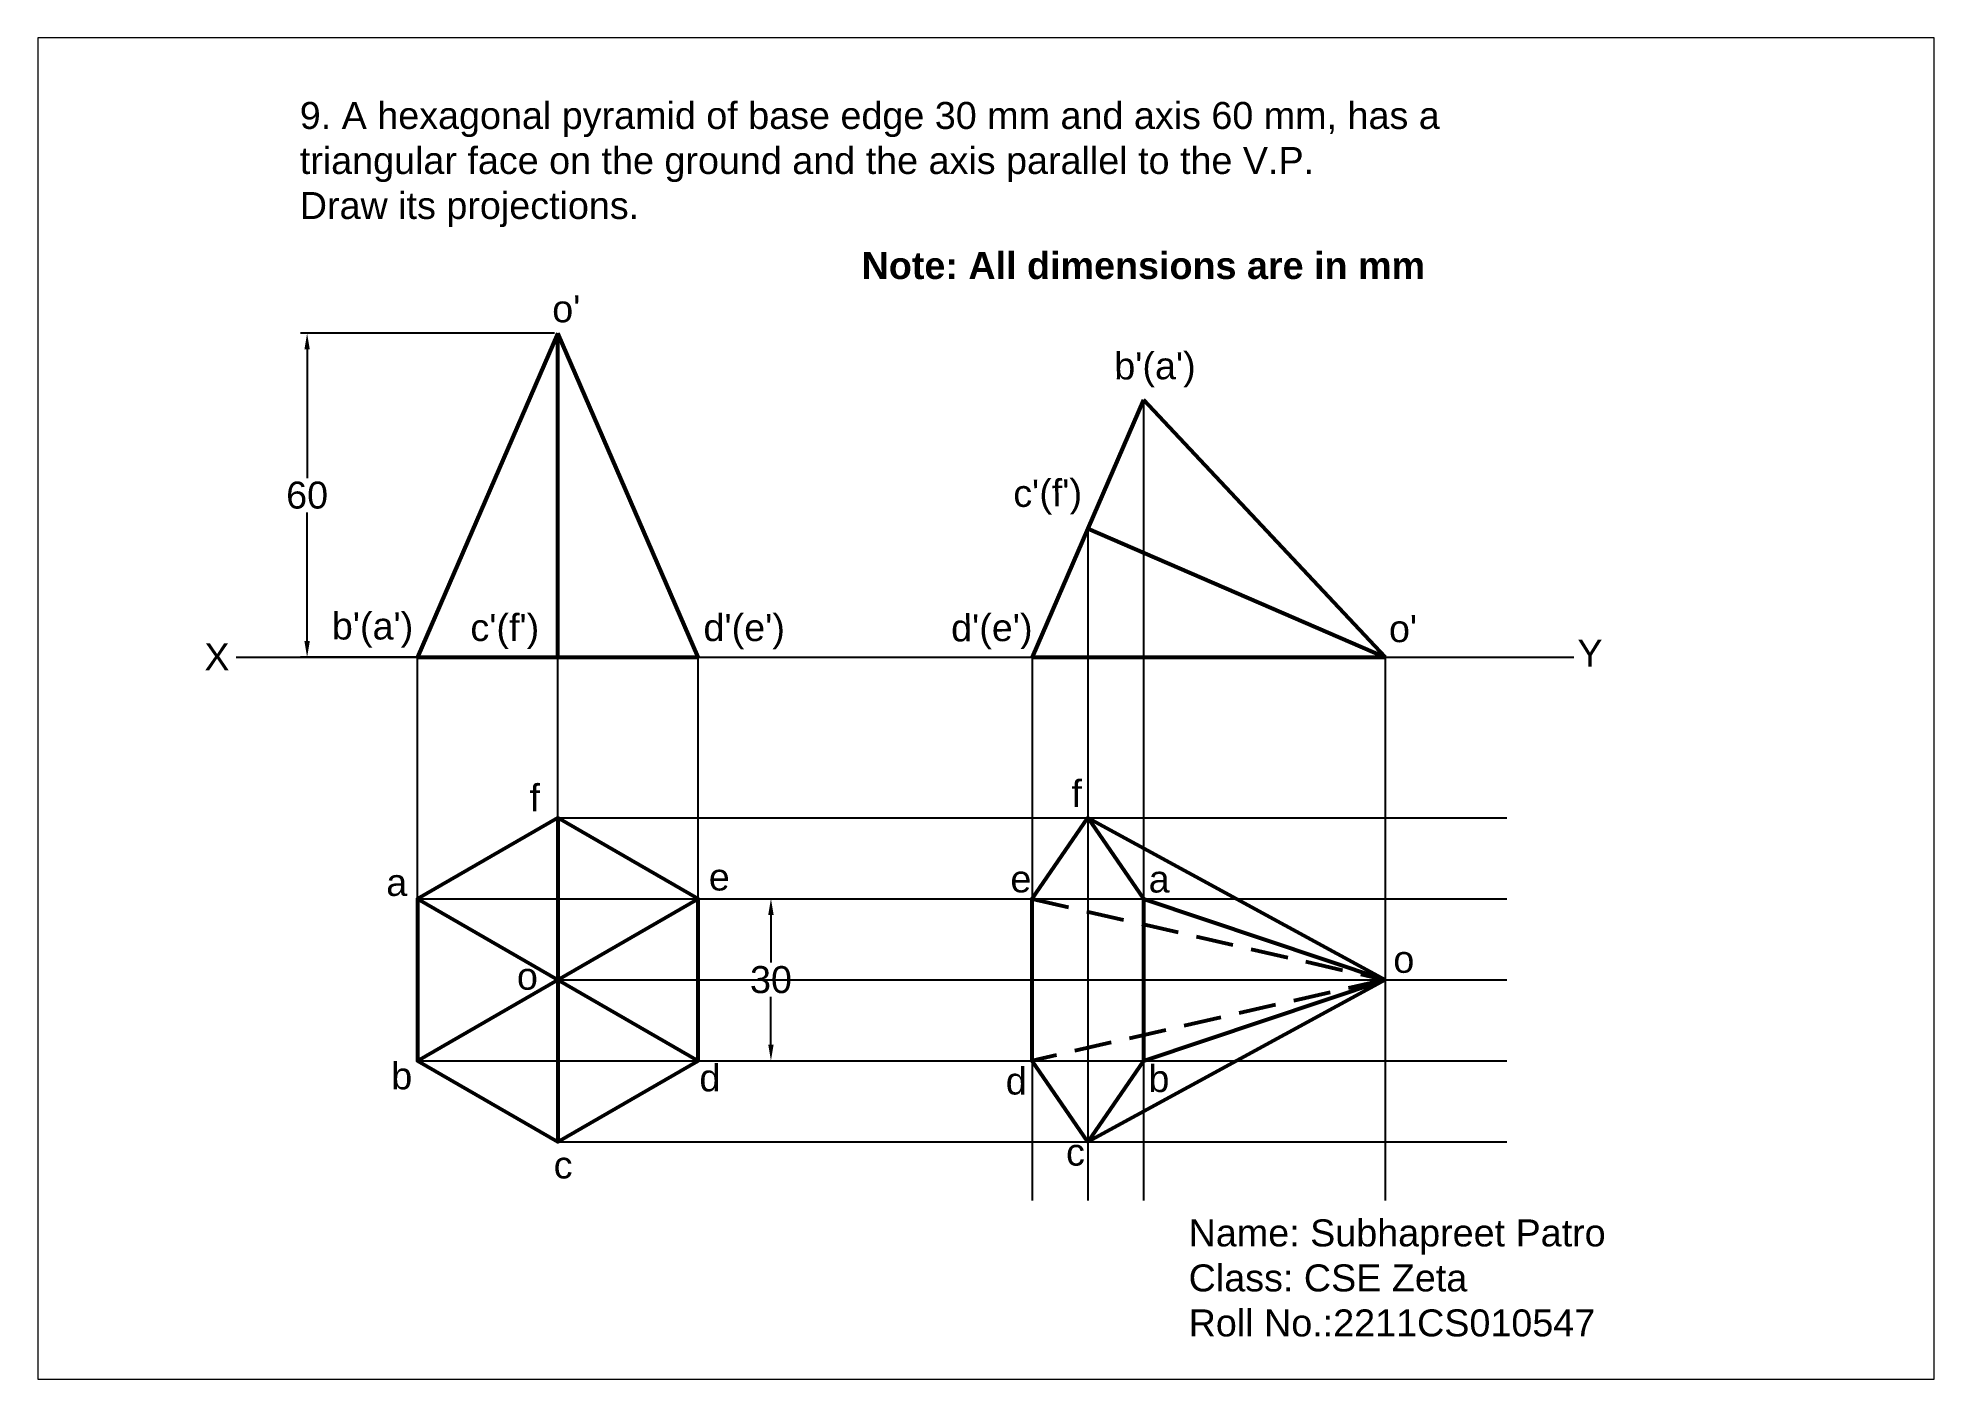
# Paper-space layout 'Layout9' of a CAD drawing. Header units: millimetres. Extents: x 30 to 267, y 21 to 189.
# The model-space entities are those that its viewports show. They can reach past a viewport. Long polylines and large blocks are cut down to what shows.
import ezdxf

# ---------------------------------------------------------------- set-up
doc = ezdxf.new("R2010")
doc.units = ezdxf.units.MM
doc.header["$PDMODE"] = 35
doc.header["$PDSIZE"] = 5
doc.linetypes.add('CENTER2', pattern=[28.575, 19.05, -3.175, 3.175, -3.175])
doc.linetypes.add('HIDDEN2', pattern=[4.7625, 3.175, -1.5875])
doc.styles.get("Standard").update_dxf_attribs({"font": 'arial.ttf'})
doc.dimstyles.new('ISO-25', dxfattribs={"dimtxt": 5, "dimasz": 3, "dimexe": 1.25, "dimexo": 0.625, "dimtad": 1, "dimtih": 1, "dimtoh": 1, "dimdec": 0, "dimtxsty": 'Standard', "dimcen": 2.5, "dimadec": 0, "dimazin": 0, "dimtfac": 1, "dimtdec": 0, "dimtmove": 0, "dimatfit": 3, "dimfxl": 1, "dimarcsym": 0})

# ---------------------------------------------------------------- blocks, each defined once
blk = doc.blocks.new('*D22')
at = {"color": 0, "lineweight": -2, "transparency": 16777216}
for p, q in [((3142.37, 144.18), (3095.31, 144.18)), ((3096.56, 141.18), (3096.56, 117.35)), ((3096.56, 87.18), (3096.56, 111)), ((3142.37, 84.18), (3095.31, 84.18))]:
    blk.add_line(p, q, dxfattribs=at)
at = {"color": 0, "transparency": 16777216}
for points in [[(3096.06, 141.18), (3097.06, 141.18), (3096.56, 144.18)], [(3096.06, 87.18), (3097.06, 87.18), (3096.56, 84.18)]]:
    blk.add_solid(points, dxfattribs=at)
at = {"layer": 'Defpoints', "color": 0, "transparency": 16777216}
for p in [(3096.56, 144.18), (3142.99, 144.18), (3142.99, 84.18)]:
    blk.add_point(p, dxfattribs=at)
at = {"color": 0, "transparency": 16777216, "insert": (3096.56, 114.18), "char_height": 5, "attachment_point": 5}
blk.add_mtext('60', dxfattribs=at)
blk = doc.blocks.new('*D23')
at = {"color": 0, "lineweight": -2, "transparency": 16777216}
for p, q in [((3169.6, 39.45), (3183.74, 39.45)), ((3182.49, 36.45), (3182.49, 27.63)), ((3182.49, 12.45), (3182.49, 21.27)), ((3169.6, 9.45), (3183.74, 9.45))]:
    blk.add_line(p, q, dxfattribs=at)
at = {"color": 0, "transparency": 16777216}
for points in [[(3181.99, 36.45), (3182.99, 36.45), (3182.49, 39.45)], [(3181.99, 12.45), (3182.99, 12.45), (3182.49, 9.45)]]:
    blk.add_solid(points, dxfattribs=at)
at = {"layer": 'Defpoints', "color": 0, "transparency": 16777216}
for p in [(3168.98, 39.45), (3168.98, 9.45), (3182.49, 9.45)]:
    blk.add_point(p, dxfattribs=at)
at = {"color": 0, "transparency": 16777216, "insert": (3182.49, 24.45), "char_height": 5, "attachment_point": 5}
blk.add_mtext('30', dxfattribs=at)

msp = doc.modelspace()

# ---------------------------------------------------------------- linework, layer by layer
at = {"lineweight": 53}
for p, q in [((3142.99, 144.18), (3117.01, 84.18)), ((3142.99, 84.18), (3142.99, 144.18)), ((3168.98, 84.18), (3142.99, 144.18)), ((3251.53, 131.86), (3230.88, 84.18)), ((3296.26, 84.18), (3251.53, 131.86)), ((3241.2, 108.02), (3296.26, 84.18)), ((3117.01, 84.18), (3168.98, 84.18)), ((3230.88, 84.18), (3296.26, 84.18)), ((3142.99, 54.45), (3142.99, -5.55)), ((3241.2, 54.45), (3296.26, 24.45)), ((3117.01, 39.45), (3168.98, 9.45)), ((3117.01, 9.45), (3168.98, 39.45)), ((3251.53, 39.45), (3296.26, 24.45)), ((3296.26, 24.45), (3241.2, -5.55)), ((3251.53, 9.45), (3296.26, 24.45))]:
    msp.add_line(p, q, dxfattribs=at)
for p, q in [((3251.53, 131.86), (3251.53, -16.42)), ((3241.2, 108.02), (3241.2, -16.42)), ((3083.44, 84.18), (3331.21, 84.18)), ((3117.01, 39.45), (3117.01, 84.18)), ((3142.99, -5.55), (3142.99, 84.18)), ((3168.98, 39.45), (3168.98, 84.18)), ((3230.88, 84.18), (3230.88, -16.42)), ((3296.26, 84.18), (3296.26, -16.42)), ((3142.99, 54.45), (3318.8, 54.45)), ((3117.01, 39.45), (3318.8, 39.45)), ((3142.99, 24.45), (3318.8, 24.45)), ((3117.01, 9.45), (3318.8, 9.45)), ((3142.99, -5.55), (3318.8, -5.55))]:
    msp.add_line(p, q)
at = {"linetype": 'HIDDEN2', "lineweight": 53}
for p, q in [((3230.88, 39.45), (3296.26, 24.45)), ((3296.26, 24.45), (3230.88, 9.45))]:
    msp.add_line(p, q, dxfattribs=at)
at = {"lineweight": 53}
msp.add_lwpolyline([(3142.99, 54.45), (3117.01, 39.45), (3117.01, 9.45), (3142.99, -5.55), (3168.98, 9.45), (3168.98, 39.45)], close=True, dxfattribs=at)
msp.add_lwpolyline([(3230.88, 39.45), (3241.2, 54.45), (3251.53, 39.45), (3251.53, 9.45), (3241.2, -5.55), (3230.88, 9.45), (3230.88, 39.45)], dxfattribs=at)

# ---------------------------------------------------------------- texts
at = {"char_height": 5, "attachment_point": 1}
for s, width, insert in [('9. A hexagonal pyramid of base edge 30 mm and axis 60 mm, has a \\Ptriangular face on the ground and the axis parallel to the V.P. \\PDraw its projections.', 335.6021, (3095.2, 187.02)), ('{\\fArial|b1|i0|c0|p34;Note: All dimensions are in mm}', 133.4861, (3199.28, 159.23)), ("o'", 7.8963, (3141.97, 151.22)), ("c'(f')", 12.6871, (3126.81, 92.19)), ("d'(e')", 1.4857, (3169.99, 92.18)), ('X', 4.7435, (3077.53, 86.75)), ('Y', 11.0027, (3331.89, 87.44)), ('o', 8.0433, (3297.79, 30.74)), ('o', 8.0433, (3135.43, 27.61)), ('Name: Subhapreet Patro\\PClass: CSE Zeta\\PRoll No.:2211CS010547', 101.4318, (3259.87, -19.93))]:
    msp.add_mtext_dynamic_manual_height_columns(s, width=width, gutter_width=25, heights=[0], dxfattribs=dict(at, insert=insert))
at = {"linetype": 'CENTER2', "insert": (3246.08, 140.62), "char_height": 5, "attachment_point": 1, "rotation": 0.2868}
msp.add_mtext_dynamic_manual_height_columns("b'(a')", width=14.1216, gutter_width=25, heights=[0], dxfattribs=at)
at = {"char_height": 5, "attachment_point": 1}
for s, width, insert, rotation in [("c'(f')", 12.6871, (3227.34, 117), 0.9285), ("d'(e')", 1.4857, (3215.85, 92.11), 0.3375), ("o'", 7.8963, (3296.97, 91.97), 0.2572)]:
    msp.add_mtext_dynamic_manual_height_columns(s, width=width, gutter_width=25, heights=[0], dxfattribs=dict(at, insert=insert, rotation=rotation))
at = {"linetype": 'CENTER2', "insert": (3101.14, 92.47), "char_height": 5, "attachment_point": 1}
msp.add_mtext_dynamic_manual_height_columns("b'(a')", width=14.1216, gutter_width=25, heights=[0], dxfattribs=at)
at = {"linetype": 'HIDDEN2', "char_height": 5, "attachment_point": 1}
for s, width, insert in [('f', 2.1811, (3137.77, 60.67)), ('f', 2.1811, (3238.15, 61.45)), ('a', 5.2401, (3111.22, 44.98)), ('e', 2.1811, (3170.98, 45.98)), ('e', 2.1811, (3226.85, 45.63)), ('a', 5.2401, (3252.47, 45.61)), ('b', 4.7644, (3112.15, 9.16)), ('d', 2.3154, (3169.24, 8.79)), ('d', 2.3154, (3225.99, 8.2)), ('b', 4.7644, (3252.42, 8.66)), ('c', 4.6943, (3237.16, -4.97)), ('c', 4.6943, (3142.24, -7.35))]:
    msp.add_mtext_dynamic_manual_height_columns(s, width=width, gutter_width=25, heights=[0], dxfattribs=dict(at, insert=insert))

# ---------------------------------------------------------------- dimensions: what is measured, and where the dimension line sits
for p1, p2, distance, picture, middle in [((3142.99, 84.18), (3142.99, 144.18), 46.44, '*D22', (3096.56, 114.18)), ((3168.98, 39.45), (3168.98, 9.45), 13.51, '*D23', (3182.49, 24.45))]:
    dim = msp.add_aligned_dim(p1=p1, p2=p2, distance=distance, dimstyle='ISO-25')
    dim.commit()
    dim.dimension.update_dxf_attribs({"geometry": picture, "text_midpoint": middle})

psp = doc.layouts.new('Layout9')

# ---------------------------------------------------------------- viewports
at = {"layer": '0'}
psp.add_viewport(center=(148.5, 105), size=(237.6, 168), view_center_point=(3222.33, 74.69), view_height=248.3789, dxfattribs=at)

doc.saveas('drawing.dxf')
